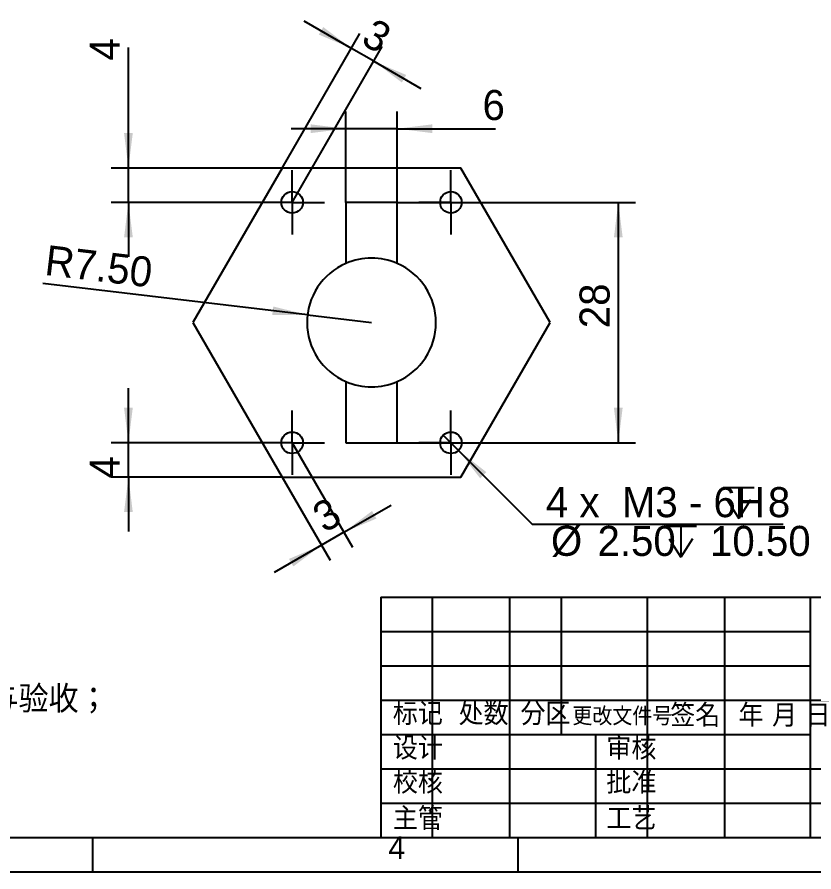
# Model space of a CAD drawing. Header units: millimetres. Extents: x 0 to 297, y 0 to 210.
# Drawn here: x 139.7 to 232.4, y 0.2 to 99.7 of the extents above; entities that cross this region are included whole.
import ezdxf

# ---------------------------------------------------------------- set-up
doc = ezdxf.new("R2010")
doc.units = ezdxf.units.MM
doc.layers.add('图框', color=7, linetype='Continuous')
doc.styles.add('SLDTEXTSTYLE0', font='', dxfattribs={"bigfont": 'bigfont'})
doc.styles.add('SLDTEXTSTYLE1', font='')
doc.styles.get('SLDTEXTSTYLE0').set_extended_font_data('汉仪长仿宋体')
doc.styles.get('SLDTEXTSTYLE1').set_extended_font_data('汉仪长仿宋体')
doc.dimstyles.new('SLDDIMSTYLE0', dxfattribs={"dimtxt": 3.5, "dimasz": 4.08, "dimexe": 0, "dimexo": 0.0625, "dimgap": 0.875, "dimtad": 2, "dimrnd": 1e-09, "dimzin": 12, "dimdsep": 46, "dimtxsty": 'SLDTEXTSTYLE1', "dimsah": 1, "dimcen": 0.09, "dimadec": 0, "dimazin": 3, "dimtfac": 1, "dimtmove": 0, "dimatfit": 0, "dimfxl": 0, "dimfrac": 2, "dimtolj": 1, "dimtzin": 12, "dimarcsym": 0})
doc.dimstyles.new('SLDDIMSTYLE1', dxfattribs={"dimtxt": 3.5, "dimasz": 4.08, "dimexe": 0, "dimexo": 0.0625, "dimgap": 0.875, "dimtad": 2, "dimrnd": 1e-09, "dimzin": 12, "dimdsep": 46, "dimtxsty": 'SLDTEXTSTYLE1', "dimsah": 1, "dimcen": 0.09, "dimadec": 0, "dimazin": 3, "dimtfac": 1, "dimtofl": 0, "dimtmove": 0, "dimatfit": 3, "dimfxl": 0, "dimfrac": 2, "dimtolj": 1, "dimtzin": 12, "dimarcsym": 0})
doc.dimstyles.new('SLDDIMSTYLE3', dxfattribs={"dimtxt": 3.5, "dimasz": 4.08, "dimexe": 0, "dimexo": 0.0625, "dimgap": 0.875, "dimtad": 0, "dimtih": 1, "dimtoh": 1, "dimdec": 6, "dimrnd": 1e-09, "dimzin": 12, "dimdsep": 46, "dimtxsty": 'SLDTEXTSTYLE1', "dimblk1": 'NONE', "dimsah": 1, "dimcen": 0, "dimadec": 0, "dimazin": 3, "dimtfac": 1, "dimtmove": 0, "dimatfit": 3, "dimldrblk": 'NONE', "dimfxl": 0, "dimfrac": 2, "dimtolj": 1, "dimtzin": 12, "dimarcsym": 0})
doc.dimstyles.new('SLDDIMSTYLE4', dxfattribs={"dimtxt": 3.5, "dimasz": 4.08, "dimexe": 0, "dimexo": 0.0625, "dimgap": 0.875, "dimtad": 2, "dimrnd": 1e-09, "dimzin": 4, "dimdsep": 46, "dimtxsty": 'SLDTEXTSTYLE1', "dimsah": 1, "dimcen": 0, "dimadec": 0, "dimazin": 1, "dimtfac": 1, "dimtofl": 0, "dimtmove": 0, "dimatfit": 3, "dimfxl": 0, "dimfrac": 2, "dimtolj": 1, "dimtzin": 12, "dimarcsym": 0})

# ---------------------------------------------------------------- blocks, each defined once
blk = doc.blocks.new('SW_NOTE_1')
at = {"layer": '图框', "color": 0, "char_height": 3.175, "attachment_point": 1, "style": 'SLDTEXTSTYLE0'}
for s, insert in [('技术要求：', (0, 4.093)), ('1、.锐边倒钝去除毛刺；', (0, -1.641)), ('2、.零件加工表面上，不应有划痕、擦伤等损伤零件表面的缺陷；', (0, -7.374)), ('3、.未注公差尺寸均按G  B / T 1 8 0 0 .1 -2 0 0 9 中的 I T 1 2  级加工与验收；', (0, -13.107)), ('4、.内部保密文件，未经批准，不可以电子格式外发；', (0, -18.841)), ('5、单位为：mm。', (0, -24.574))]:
    blk.add_mtext(s, dxfattribs=dict(at, insert=insert))
blk = doc.blocks.new('SW_SYMBOL_HOLE_DEPTH')
at = {"layer": '图框', "color": 0}
for p, q in [((0, 875), (800, 875)), ((400, 875), (400, 75)), ((100, 555), (400, 75)), ((700, 555), (400, 75))]:
    blk.add_line(p, q, dxfattribs=at)
blk = doc.blocks.new('_D_3')
at = {"layer": '图框'}
for p, q in [((189.288, 51.049), (191.054, 49.28)), ((191.054, 49.28), (199.642, 40.674)), ((199.642, 40.674), (228.835, 40.674))]:
    blk.add_line(p, q, dxfattribs=at)
blk.add_solid([(191.054, 49.28), (193.576, 46.033), (194.295, 46.751)], dxfattribs=at)
at = {"layer": '图框', "xscale": 0.004511737089201878, "yscale": 0.004511737089201878, "zscale": 0.004511737089201878}
for p in [(221.874, 41.009), (215.138, 36.494)]:
    blk.add_blockref('SW_SYMBOL_HOLE_DEPTH', p, dxfattribs=at)
at = {"layer": '图框', "char_height": 3.5, "attachment_point": 1, "style": 'SLDTEXTSTYLE1'}
for s, insert in [('4 x  M3 - 6H ', (201.229, 45)), (' 8', (225.772, 45)), ('%%c', (201.821, 40.5)), (' 2.50 ', (205.936, 40.486)), (' 10.50', (219.036, 40.486))]:
    blk.add_mtext(s, dxfattribs=dict(at, insert=insert))
blk = doc.blocks.new('_NONE')
blk = doc.blocks.new('_D_4')
at = {"layer": '图框'}
for p, q in [((152.637, 82.165), (152.637, 96.218)), ((170.541, 82.165), (150.637, 82.165)), ((152.637, 78.165), (152.637, 82.165)), ((167.945, 78.165), (150.637, 78.165)), ((152.637, 78.165), (152.637, 71.815))]:
    blk.add_line(p, q, dxfattribs=at)
for points in [[(152.637, 82.165), (153.145, 86.245), (152.129, 86.245)], [(152.637, 78.165), (152.129, 74.085), (153.145, 74.085)]]:
    blk.add_solid(points, dxfattribs=at)
at = {"layer": '图框', "insert": (148.125, 94.682), "char_height": 3.5, "attachment_point": 1, "rotation": 90, "style": 'SLDTEXTSTYLE1'}
blk.add_mtext('4', dxfattribs=at)
blk = doc.blocks.new('_D_5')
at = {"layer": '图框'}
for p, q in [((178.588, 96.103), (173.089, 99.278)), ((170.541, 82.165), (179.588, 97.835)), ((171.695, 78.165), (182.186, 96.335)), ((181.186, 94.603), (178.588, 96.103)), ((181.186, 94.603), (186.685, 91.428))]:
    blk.add_line(p, q, dxfattribs=at)
for points in [[(178.588, 96.103), (175.309, 98.583), (174.801, 97.703)], [(181.186, 94.603), (184.465, 92.123), (184.973, 93.003)]]:
    blk.add_solid(points, dxfattribs=at)
at = {"layer": '图框', "insert": (181.31, 99.741), "char_height": 3.5, "attachment_point": 1, "rotation": 330, "style": 'SLDTEXTSTYLE1'}
blk.add_mtext('3', dxfattribs=at)
blk = doc.blocks.new('_D_6')
at = {"layer": '图框'}
for p, q in [((152.637, 50.165), (152.637, 56.515)), ((167.945, 50.165), (150.637, 50.165)), ((152.637, 46.165), (152.637, 50.165)), ((170.541, 46.165), (150.637, 46.165)), ((152.637, 46.165), (152.637, 39.815))]:
    blk.add_line(p, q, dxfattribs=at)
for points in [[(152.637, 50.165), (153.145, 54.245), (152.129, 54.245)], [(152.637, 46.165), (152.129, 42.085), (153.145, 42.085)]]:
    blk.add_solid(points, dxfattribs=at)
at = {"layer": '图框', "insert": (148.125, 45.993), "char_height": 3.5, "attachment_point": 1, "rotation": 90, "style": 'SLDTEXTSTYLE1'}
blk.add_mtext('4', dxfattribs=at)
blk = doc.blocks.new('_D_7')
at = {"layer": '图框'}
for p, q in [((171.695, 50.165), (178.713, 38.01)), ((170.541, 46.165), (176.115, 36.51)), ((177.713, 39.742), (183.212, 42.917)), ((177.713, 39.742), (175.115, 38.242)), ((175.115, 38.242), (169.615, 35.067))]:
    blk.add_line(p, q, dxfattribs=at)
for points in [[(177.713, 39.742), (181.5, 41.342), (180.992, 42.222)], [(175.115, 38.242), (171.327, 36.642), (171.835, 35.762)]]:
    blk.add_solid(points, dxfattribs=at)
at = {"layer": '图框', "insert": (173.707, 42.639), "char_height": 3.5, "attachment_point": 1, "rotation": 30, "style": 'SLDTEXTSTYLE1'}
blk.add_mtext('3', dxfattribs=at)
blk = doc.blocks.new('_D_8')
at = {"layer": '图框'}
for q in [(142.664, 68.729), (180.933, 64.165)]:
    blk.add_line((173.486, 65.053), q, dxfattribs=at)
blk.add_solid([(173.486, 65.053), (169.495, 66.04), (169.374, 65.031)], dxfattribs=at)
at = {"layer": '图框', "insert": (143.198, 73.204), "char_height": 3.5, "attachment_point": 1, "rotation": 353.19892, "style": 'SLDTEXTSTYLE1'}
blk.add_mtext('R7.50', dxfattribs=at)
blk = doc.blocks.new('_D_9')
at = {"layer": '图框'}
for p, q in [((177.933, 78.165), (177.933, 88.742)), ((183.933, 78.165), (183.933, 88.742)), ((177.933, 86.742), (171.583, 86.742)), ((183.933, 86.742), (177.933, 86.742)), ((183.933, 86.742), (195.383, 86.742))]:
    blk.add_line(p, q, dxfattribs=at)
for points in [[(177.933, 86.742), (173.853, 87.25), (173.853, 86.234)], [(183.933, 86.742), (188.013, 86.234), (188.013, 87.25)]]:
    blk.add_solid(points, dxfattribs=at)
at = {"layer": '图框', "insert": (193.852, 91.254), "char_height": 3.5, "attachment_point": 1, "style": 'SLDTEXTSTYLE1'}
blk.add_mtext('6', dxfattribs=at)
blk = doc.blocks.new('_D_10')
at = {"layer": '图框'}
for p, q in [((183.933, 78.165), (211.657, 78.165)), ((209.657, 78.165), (209.657, 50.165)), ((183.933, 50.165), (211.657, 50.165))]:
    blk.add_line(p, q, dxfattribs=at)
for points in [[(209.657, 78.165), (209.149, 74.085), (210.165, 74.085)], [(209.657, 50.165), (210.165, 54.245), (209.149, 54.245)]]:
    blk.add_solid(points, dxfattribs=at)
at = {"layer": '图框', "insert": (205.145, 63.508), "char_height": 3.5, "attachment_point": 1, "rotation": 90, "style": 'SLDTEXTSTYLE1'}
blk.add_mtext('28', dxfattribs=at)
blk = doc.blocks.new('SW_CENTERMARKSYMBOL_0')
at = {"layer": '图框', "color": 0}
for p, q in [((0, 2.5), (0, 3.75)), ((0, 0), (0, 2.5)), ((-2.5, 0), (-3.75, 0)), ((0, 0), (-2.5, 0)), ((0, 0), (0, -2.5)), ((0, 0), (2.5, 0)), ((2.5, 0), (3.75, 0)), ((0, -2.5), (0, -3.75))]:
    blk.add_line(p, q, dxfattribs=at)
blk = doc.blocks.new('SW_CENTERMARKSYMBOL_1')
at = {"layer": '图框', "color": 0}
for p, q in [((0, 2.5), (0, 3.75)), ((0, 0), (0, 2.5)), ((-2.5, 0), (-3.75, 0)), ((0, 0), (-2.5, 0)), ((0, 0), (0, -2.5)), ((0, 0), (2.5, 0)), ((2.5, 0), (3.75, 0)), ((0, -2.5), (0, -3.75))]:
    blk.add_line(p, q, dxfattribs=at)
blk = doc.blocks.new('SW_CENTERMARKSYMBOL_2')
at = {"layer": '图框', "color": 0}
for p, q in [((0, 2.5), (0, 3.75)), ((0, 0), (0, 2.5)), ((-2.5, 0), (-3.75, 0)), ((0, 0), (-2.5, 0)), ((0, 0), (0, -2.5)), ((0, 0), (2.5, 0)), ((2.5, 0), (3.75, 0)), ((0, -2.5), (0, -3.75))]:
    blk.add_line(p, q, dxfattribs=at)
blk = doc.blocks.new('SW_CENTERMARKSYMBOL_3')
at = {"layer": '图框', "color": 0}
for p, q in [((0, 2.5), (0, 3.75)), ((0, 0), (0, 2.5)), ((-2.5, 0), (-3.75, 0)), ((0, 0), (-2.5, 0)), ((0, 0), (0, -2.5)), ((0, 0), (2.5, 0)), ((2.5, 0), (3.75, 0)), ((0, -2.5), (0, -3.75))]:
    blk.add_line(p, q, dxfattribs=at)

msp = doc.modelspace()

# ---------------------------------------------------------------- linework, layer by layer
at = {"color": 7, "linetype": 'Continuous', "lineweight": 25}
for p, q in [((170.5407864, 82.1645034), (160.1484816, 64.1645034)), ((191.3253961, 82.1645034), (170.5407864, 82.1645034)), ((201.7177009, 64.1645034), (191.3253961, 82.1645034)), ((183.9330913, 78.1645034), (177.9330913, 78.1645034)), ((177.9330913, 78.1645034), (177.9330913, 71.0383669)), ((183.9330913, 71.0383669), (183.9330913, 78.1645034)), ((160.1484816, 64.1645034), (170.5407864, 46.1645034)), ((191.3253961, 46.1645034), (201.7177009, 64.1645034)), ((177.9330913, 57.2906398), (177.9330913, 50.1645034)), ((183.9330913, 50.1645034), (183.9330913, 57.2906398)), ((177.9330913, 50.1645034), (183.9330913, 50.1645034)), ((170.5407864, 46.1645034), (191.3253961, 46.1645034))]:
    msp.add_line(p, q, dxfattribs=at)
for centre in [(171.6954869, 78.1645034), (190.1706956, 78.1645034), (171.6954869, 50.1645034), (190.1706956, 50.1645034)]:
    msp.add_circle(centre, 1.25, dxfattribs=at)
for start, end in [(113.578178478, 246.421821522), (66.421821522, 113.578178478), (293.578178478, 66.421821522), (246.421821522, 293.578178478)]:
    msp.add_arc((180.9330913, 64.1645034), 7.5, start, end, dxfattribs=at)
at = {"layer": '图框', "lineweight": 25}
for p, q in [((182, 32.1898854), (182, 4.1898854)), ((182, 32.1898854), (293, 32.1898854)), ((188, 32.1898854), (188, 4.1898854)), ((197, 32.1898854), (197, 25.1898854)), ((203, 32.1898854), (203, 16.1898854)), ((213, 32.1898854), (213, 4.1898854)), ((222, 32.1898854), (222, 4.1898854)), ((232, 32.1898854), (232, 4.1898854)), ((197, 25.1898854), (197, 4.1898854)), ((182, 20.1898854), (293, 20.1898854)), ((182, 16.1898854), (232, 16.1898854)), ((207, 16.1898854), (206.9955958, 4.1898854)), ((182, 12.1898854), (293, 12.1898854)), ((182, 8.1898854), (209.8897139, 8.1898854)), ((209.8897139, 8.1898854), (293, 8.1898854)), ((0, 4.1898854), (293, 4.1898854)), ((148.5, 0.1898854), (148.5, 4.1898854))]:
    msp.add_line(p, q, dxfattribs=at)
at = {"layer": '图框'}
for p, q in [((182, 28.1898854), (232, 28.1898854)), ((182, 24.1898854), (232, 24.1898854)), ((198, 0.1898854), (198, 4.1898854)), ((0, 0.1898854), (297, 0.1898854))]:
    msp.add_line(p, q, dxfattribs=at)

# ---------------------------------------------------------------- block references
for name, p in [('SW_CENTERMARKSYMBOL_0', (171.6954869, 78.1645034)), ('SW_CENTERMARKSYMBOL_1', (190.1706956, 78.1645034)), ('SW_CENTERMARKSYMBOL_3', (171.6954869, 50.1645034)), ('SW_CENTERMARKSYMBOL_2', (190.1706956, 50.1645034)), ('SW_NOTE_1', (18.0792301, 35.0000324))]:
    msp.add_blockref(name, p, dxfattribs=at)

# ---------------------------------------------------------------- texts
at = {"layer": '图框', "attachment_point": 2}
for s, insert, char_height, style in [('标记', (186.3293911, 19.9220239), 2.64583333, 'SLDTEXTSTYLE0'), ('处数', (193.975889, 19.9220239), 2.64583333, 'SLDTEXTSTYLE0'), ('分区', (201.178539, 19.9220239), 2.64583333, 'SLDTEXTSTYLE0'), ('签名', (218.6157133, 19.7313853), 2.64583333, 'SLDTEXTSTYLE0'), ('年 月 日', (229.0076642, 19.7313853), 2.64583333, 'SLDTEXTSTYLE0'), ('更改文件号', (210.1291624, 19.3780635), 2.11666667, 'SLDTEXTSTYLE0'), ('设计', (186.3293911, 15.9155015), 2.64583333, 'SLDTEXTSTYLE0'), ('审核', (211.1836143, 15.9155015), 2.64583333, 'SLDTEXTSTYLE0'), ('校核', (186.3293911, 11.955898), 2.64583333, 'SLDTEXTSTYLE0'), ('批准', (211.1836143, 11.955898), 2.64583333, 'SLDTEXTSTYLE0'), ('主管', (186.3293911, 7.7093879), 2.64583333, 'SLDTEXTSTYLE0'), ('工艺', (211.1836143, 7.7093879), 2.64583333, 'SLDTEXTSTYLE0'), ('4', (183.8748264, 4.3256269), 2.6458333, 'SLDTEXTSTYLE1')]:
    msp.add_mtext(s, dxfattribs=dict(at, insert=insert, char_height=char_height, style=style))

# ---------------------------------------------------------------- dimensions: what is measured, and where the dimension line sits
at = {"layer": '图框'}
for base, p1, p2, angle, dimstyle, picture, middle in [((178.5879796, 96.1026508), (171.6954869, 78.1645034), (170.5407864, 82.1645034), 330, 'SLDDIMSTYLE0', '_D_5', (179.7190586, 95.4496221)), ((152.6366756, 82.1645034), (167.9454869, 78.1645034), (170.5407864, 82.1645034), 90, 'SLDDIMSTYLE0', '_D_4', (152.6366756, 95.4496221)), ((209.656923, 50.1645034), (183.9330913, 78.1645034), (183.9330913, 50.1645034), 90, 'SLDDIMSTYLE1', '_D_10', (209.656923, 65.0413324)), ((152.6366756, 50.1645034), (170.5407864, 46.1645034), (167.9454869, 50.1645034), 90, 'SLDDIMSTYLE0', '_D_6', (152.6366756, 46.7606062)), ((175.1146878, 38.2422738), (171.6954869, 50.1645034), (170.5407864, 46.1645034), 30, 'SLDDIMSTYLE0', '_D_7', (176.6283645, 39.1161955))]:
    dim = msp.add_linear_dim(base=base, p1=p1, p2=p2, angle=angle, dimstyle=dimstyle, dxfattribs=at)
    dim.commit()
    dim.dimension.update_dxf_attribs({"geometry": picture, "text_midpoint": middle, "dimtype": 160})
dim = msp.add_linear_dim(base=(177.9330913, 86.7420502), p1=(183.9330913, 78.1645034), p2=(177.9330913, 78.1645034), dimstyle='SLDDIMSTYLE0', dxfattribs=at)
dim.commit()
dim.dimension.update_dxf_attribs({"geometry": '_D_9', "text_midpoint": (194.617427, 86.7420502), "dimtype": 160})
dim = msp.add_radius_dim(center=(180.9330913, 64.1645034), mpoint=(173.4858667, 65.0526734), dimstyle='SLDDIMSTYLE4', dxfattribs=at)
dim.commit()
dim.dimension.update_dxf_attribs({"geometry": '_D_8', "text_midpoint": (146.4035507, 68.2825725), "dimtype": 164})
dim = msp.add_diameter_dim_2p(p1=(189.2877009, 51.0492748), p2=(191.0536902, 49.279732), text='4 x  M3 - 6H {\\fGDT;x} 8\\P%%c 2.50 {\\fGDT;x} 10.50\\P', dimstyle='SLDDIMSTYLE3', override={"dimpost": '<>'}, dxfattribs=at)
dim.commit()
dim.dimension.update_dxf_attribs({"geometry": '_D_3', "text_midpoint": (215.0321071, 40.4885941), "dimtype": 163})

doc.saveas('drawing.dxf')
